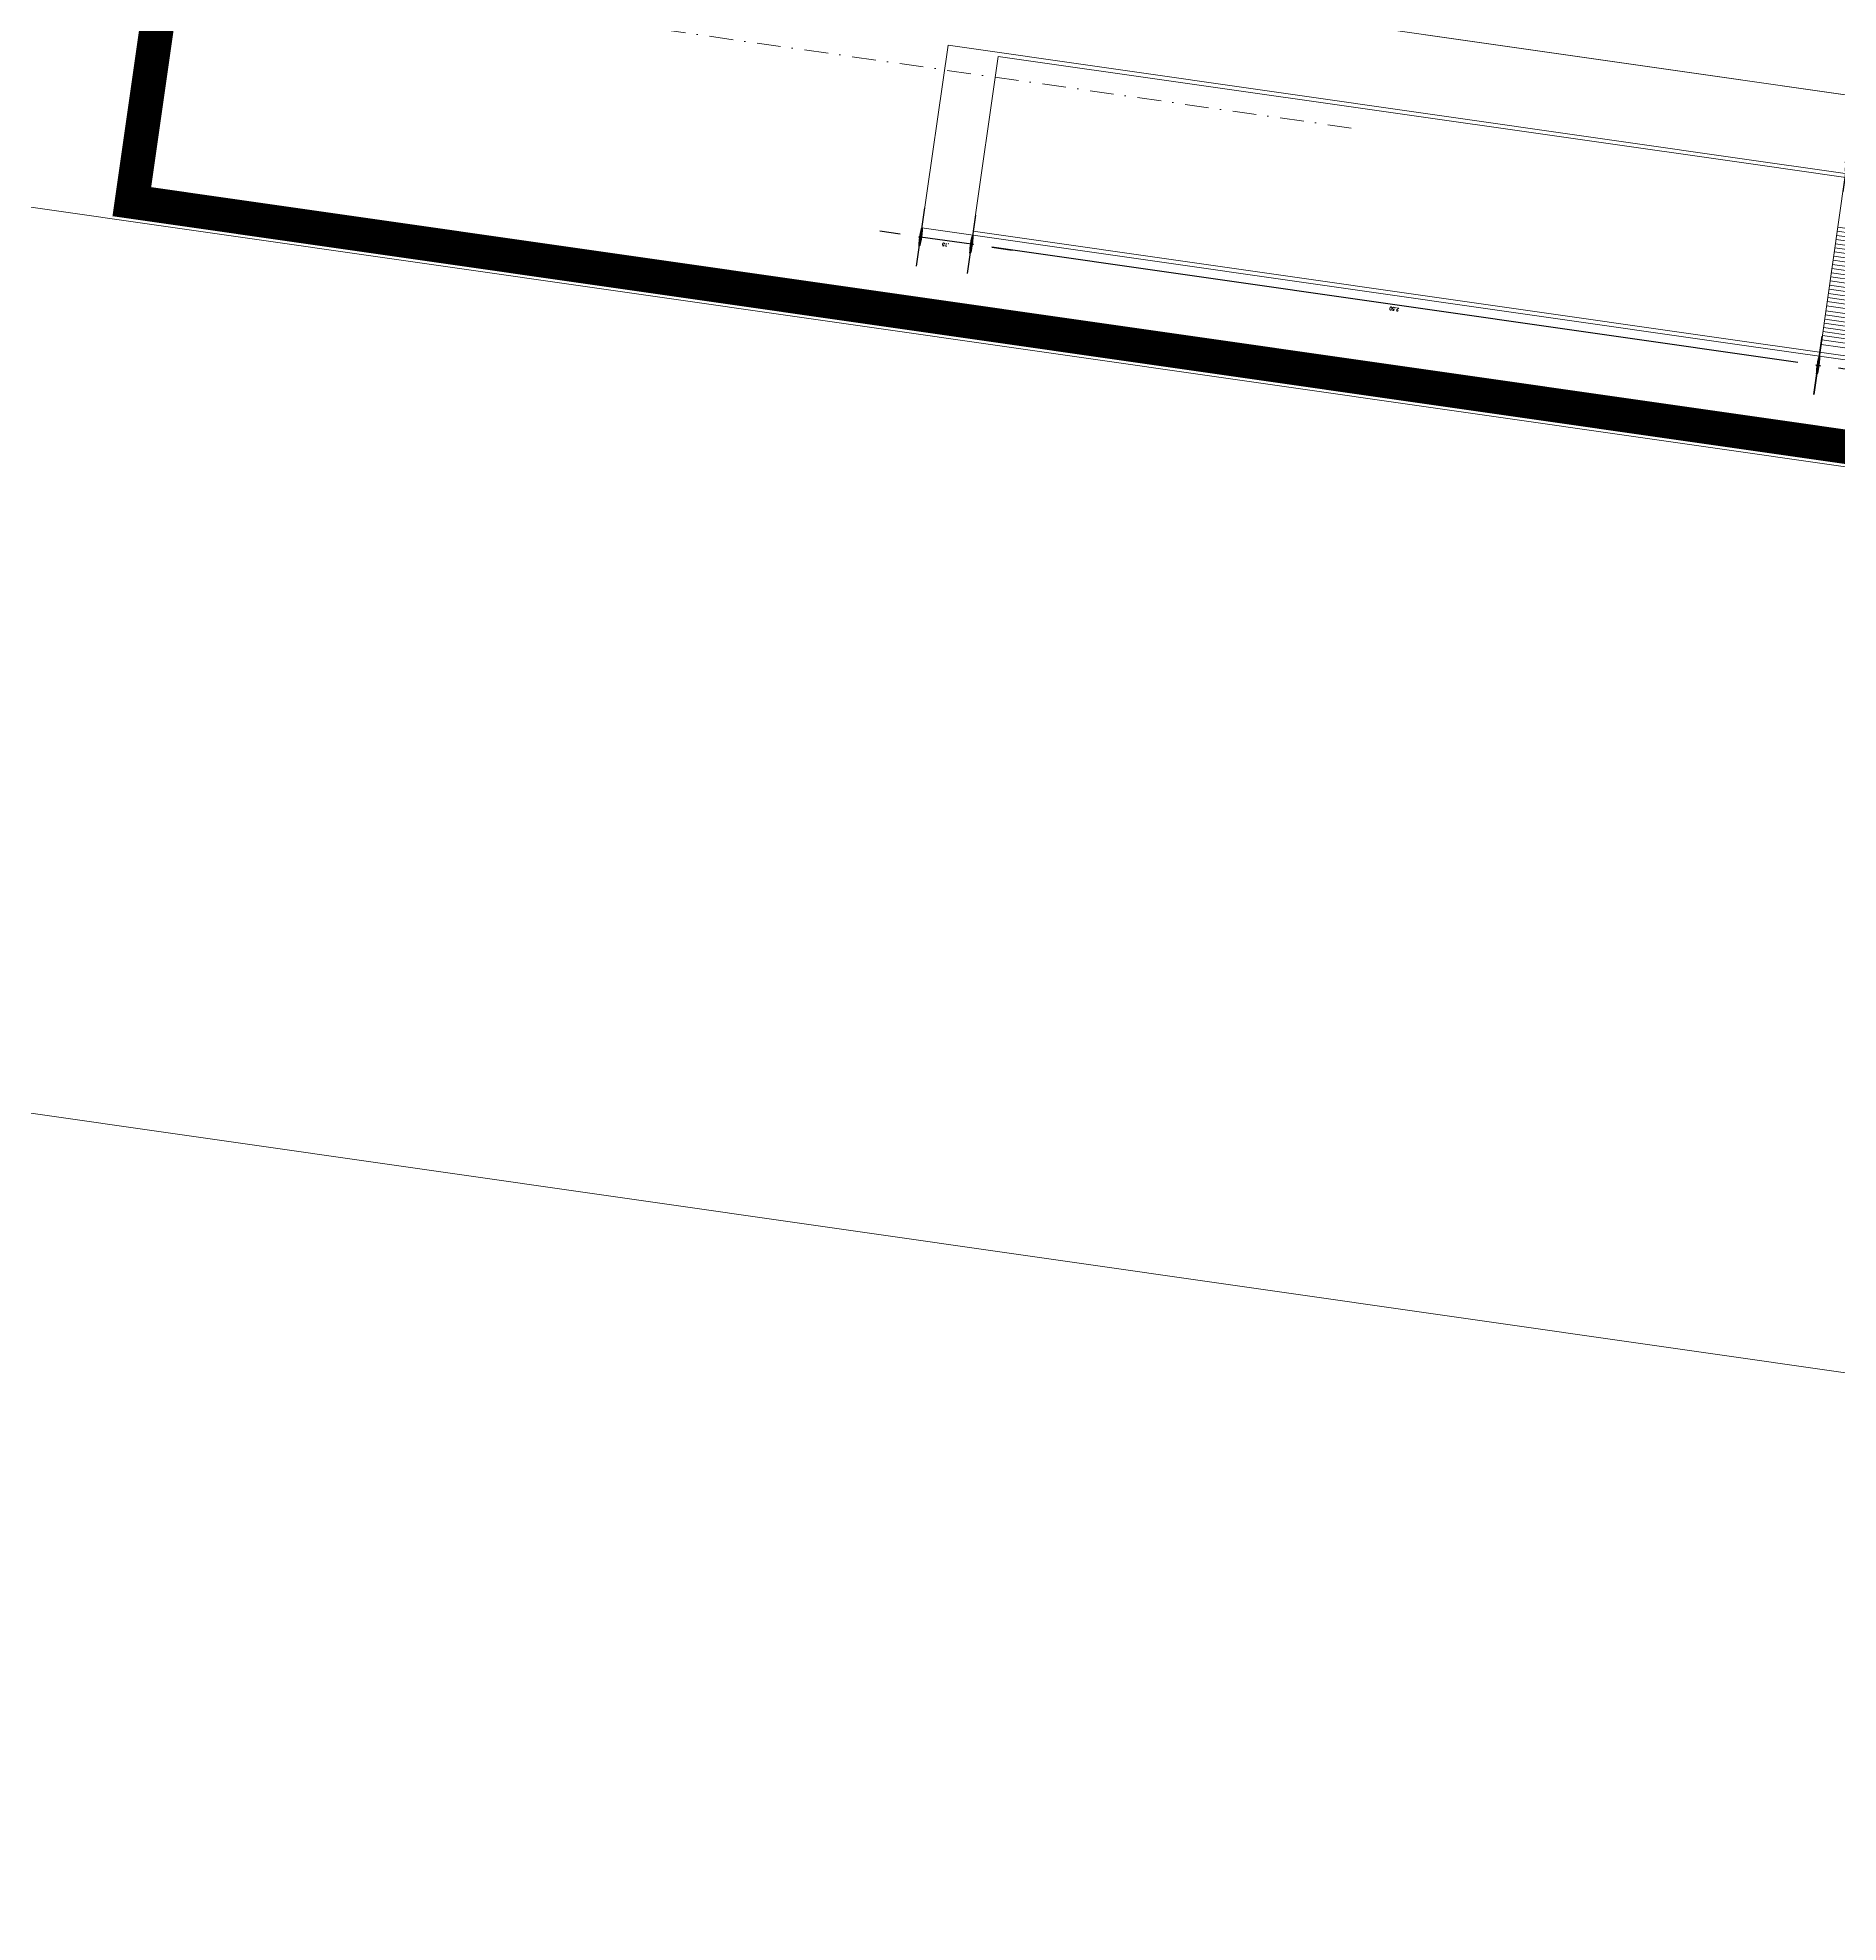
# Model space of a CAD drawing. Header units: millimetres. Extents: x -361192058 to 101130107379, y -14071650034 to 19218552450.
# Drawn here: x -123793.4 to -123480.8, y 38383.8 to 38711.1 of the extents above; entities that cross this region are included whole.
import ezdxf
from ezdxf.enums import TextEntityAlignment as Align

# ---------------------------------------------------------------- set-up
doc = ezdxf.new("R2010")
doc.units = ezdxf.units.MM
doc.header["$LTSCALE"] = 0.5
doc.linetypes.add('DASHDOT', pattern=[1, 0.5, -0.25, 0, -0.25])
for name, color, linetype in [('02', 2, 'Continuous'), ('DIVERSOS', 4, 'Continuous'), ('ESQUADRIAS', 3, 'Continuous'), ('HATCH', 8, 'Continuous'), ('LINHAS PROJEÇÃO', 1, 'DASHDOT')]:
    doc.layers.add(name, color=color, linetype=linetype)
doc.styles.get("Standard").update_dxf_attribs({"font": 'txt.shx', "height": 0.12})
doc.dimstyles.new('ESCALA50', dxfattribs={"dimtxt": 0.1, "dimasz": 0.06, "dimexe": 0.18, "dimexo": 0.06, "dimgap": 0.1, "dimtad": 1, "dimzin": 4, "dimdsep": 46, "dimtxsty": 'Standard', "dimblk1": 'BOLA', "dimblk2": 'BOLA', "dimsah": 1, "dimcen": -0.06, "dimse1": 1, "dimse2": 1, "dimclrd": 7, "dimclrt": 3, "dimadec": 0, "dimazin": 0, "dimtfac": 1, "dimtix": 1, "dimtmove": 0, "dimatfit": 3, "dimldrblk": 'BOLA', "dimfxl": 0, "dimtolj": 1, "dimtzin": 4, "dimarcsym": 0})

# ---------------------------------------------------------------- blocks, each defined once
blk = doc.blocks.new('BOLA')
for p, q in [((0, -1.435), (0, 1.435)), ((-1.435, 0), (1.435, 0))]:
    blk.add_line(p, q)
blk.add_circle((0, 0), 0.452)
blk = doc.blocks.new('*D987')
at = {"layer": 'Defpoints', "color": 0, "transparency": 16777216}
for p in [(3909.6295, 2230.0566), (3910.193, 2230.0566), (3909.6295, 2229.5566)]:
    blk.add_point(p, dxfattribs=at)
at = {"layer": 'DIVERSOS', "color": 7, "lineweight": -2, "transparency": 16777216}
blk.add_line((3910.193, 2229.6166), (3910.193, 2229.9966), dxfattribs=at)
at = {"layer": 'DIVERSOS', "color": 7, "lineweight": -2, "transparency": 16777216, "xscale": 0.06, "yscale": 0.06, "zscale": 0.06}
for p, rotation in [((3910.193, 2230.0566), 90), ((3910.193, 2229.5566), 270)]:
    blk.add_blockref('BOLA', p, dxfattribs=dict(at, rotation=rotation))
at = {"layer": 'DIVERSOS', "color": 3, "lineweight": 18, "transparency": 16777216, "insert": (3910.033, 2229.8066), "char_height": 0.12, "attachment_point": 5, "rotation": 90}
blk.add_mtext('\\A1;.50', dxfattribs=at)
blk = doc.blocks.new('*D972')
at = {"layer": 'Defpoints', "color": 0, "transparency": 16777216}
for p in [(3902.4243, 2230.0566), (3903.2295, 2230.0566), (3903.2295, 2224.3566)]:
    blk.add_point(p, dxfattribs=at)
at = {"layer": 'DIVERSOS', "color": 7, "lineweight": -2, "transparency": 16777216}
blk.add_line((3902.4243, 2224.4166), (3902.4243, 2229.9966), dxfattribs=at)
at = {"layer": 'DIVERSOS', "color": 7, "lineweight": -2, "transparency": 16777216, "xscale": 0.06, "yscale": 0.06, "zscale": 0.06}
for p, rotation in [((3902.4243, 2230.0566), 90), ((3902.4243, 2224.3566), 270)]:
    blk.add_blockref('BOLA', p, dxfattribs=dict(at, rotation=rotation))
at = {"layer": 'DIVERSOS', "color": 3, "lineweight": 18, "transparency": 16777216, "insert": (3902.2643, 2227.2066), "char_height": 0.12, "attachment_point": 5, "rotation": 90}
blk.add_mtext('\\A1;5.70', dxfattribs=at)
blk = doc.blocks.new('*D990')
at = {"layer": 'Defpoints', "color": 0, "transparency": 16777216}
for p in [(3902.4243, 2232.5566), (3902.9295, 2232.5566), (3903.2295, 2230.0566)]:
    blk.add_point(p, dxfattribs=at)
at = {"layer": 'DIVERSOS', "color": 7, "lineweight": -2, "transparency": 16777216}
blk.add_line((3902.4243, 2230.1166), (3902.4243, 2232.4966), dxfattribs=at)
at = {"layer": 'DIVERSOS', "color": 7, "lineweight": -2, "transparency": 16777216, "xscale": 0.06, "yscale": 0.06, "zscale": 0.06}
for p, rotation in [((3902.4243, 2232.5566), 90), ((3902.4243, 2230.0566), 270)]:
    blk.add_blockref('BOLA', p, dxfattribs=dict(at, rotation=rotation))
at = {"layer": 'DIVERSOS', "color": 3, "lineweight": 18, "transparency": 16777216, "insert": (3902.2643, 2231.3066), "char_height": 0.12, "attachment_point": 5, "rotation": 90}
blk.add_mtext('\\A1;2.50', dxfattribs=at)
blk = doc.blocks.new('*D991')
at = {"layer": 'Defpoints', "color": 0, "transparency": 16777216}
for p in [(3902.4243, 2232.7066), (3902.9295, 2232.7066), (3902.9295, 2232.5566)]:
    blk.add_point(p, dxfattribs=at)
at = {"layer": 'DIVERSOS', "color": 7, "lineweight": -2, "transparency": 16777216}
for p, q in [((3902.4243, 2232.7666), (3902.4243, 2232.8266)), ((3902.4243, 2232.5566), (3902.4243, 2232.7066)), ((3902.4243, 2232.4966), (3902.4243, 2232.4366))]:
    blk.add_line(p, q, dxfattribs=at)
at = {"layer": 'DIVERSOS', "color": 7, "lineweight": -2, "transparency": 16777216, "xscale": 0.06, "yscale": 0.06, "zscale": 0.06}
for p, rotation in [((3902.4243, 2232.7066), 270), ((3902.4243, 2232.5566), 90)]:
    blk.add_blockref('BOLA', p, dxfattribs=dict(at, rotation=rotation))
at = {"layer": 'DIVERSOS', "color": 3, "lineweight": 18, "transparency": 16777216, "insert": (3902.2643, 2232.6316), "char_height": 0.12, "attachment_point": 5, "rotation": 90}
blk.add_mtext('\\A1;.15', dxfattribs=at)
blk = doc.blocks.new('APROVADO QUADRA 21.2 MBVII')
at = {"lineweight": 18}
blk.add_lwpolyline([(3864.7239, 2317.7332), (4064.6387, 2317.7332), (4064.6387, 2159.8406), (3864.7239, 2159.8406)], close=True, dxfattribs=at)
at = {"layer": '02', "color": 3, "lineweight": 18}
blk.add_line((3903.2295, 2230.0566), (3903.2295, 2224.3566), dxfattribs=at)
at = {"layer": '02', "lineweight": 18}
for points in [[(3898.7629, 2191.2037), (3959.9629, 2191.2037), (3959.9629, 2235.7537), (3898.7629, 2235.7537)], [(3926.5871, 2235.0319), (3912.7485, 2235.0319), (3912.7485, 2201.2151), (3926.5871, 2201.2151)], [(3899.5129, 2235.0037), (3912.7485, 2235.0037), (3912.7485, 2201.2151), (3899.5129, 2201.2151)]]:
    blk.add_lwpolyline(points, close=True, dxfattribs=at)
at = {"layer": '02', "lineweight": 18, "const_width": 0.1}
blk.add_lwpolyline([(3899.5129, 2191.9537), (3959.2129, 2191.9537), (3959.2129, 2235.0037), (3899.5129, 2235.0037)], close=True, dxfattribs=at)
at = {"layer": 'DIVERSOS', "lineweight": 18}
for p, q in [((3902.7795, 2230.3066), (3902.7795, 2232.7066)), ((3902.7795, 2232.7066), (3909.7795, 2232.7066)), ((3909.7795, 2230.3066), (3909.7795, 2232.7066)), ((3902.9295, 2230.3066), (3902.9295, 2232.5566)), ((3902.9295, 2232.5566), (3909.6295, 2232.5566)), ((3909.6295, 2232.5566), (3909.6295, 2230.3066)), ((3902.7795, 2207.7066), (3902.7795, 2230.3066)), ((3902.9295, 2208.2066), (3902.9295, 2230.3066))]:
    blk.add_line(p, q, dxfattribs=at)
at = {"layer": 'ESQUADRIAS', "lineweight": 18}
for p, q in [((3909.6295, 2230.3066), (3909.6295, 2223.3066)), ((3909.6295, 2230.0566), (3903.2295, 2230.0566))]:
    blk.add_line(p, q, dxfattribs=at)
at = {"layer": 'ESQUADRIAS', "color": 3, "lineweight": 18}
blk.add_line((3909.7795, 2230.3066), (3909.7795, 2215.3066), dxfattribs=at)
at = {"layer": 'HATCH', "lineweight": 18}
for p, q in [((3903.4057, 2224.3566), (3903.4057, 2230.0566)), ((3903.5645, 2228.9066), (3903.5645, 2230.0566)), ((3903.7232, 2228.9066), (3903.7232, 2230.0566)), ((3903.882, 2228.9066), (3903.882, 2230.0566)), ((3904.0407, 2228.9066), (3904.0407, 2230.0566)), ((3904.1995, 2228.9066), (3904.1995, 2230.0566)), ((3904.3582, 2228.9066), (3904.3582, 2230.0566)), ((3904.517, 2228.9066), (3904.517, 2230.0566)), ((3904.7082, 2218.0566), (3904.7082, 2230.0566)), ((3904.867, 2218.0566), (3904.867, 2230.0566)), ((3905.0257, 2218.0566), (3905.0257, 2230.0566)), ((3905.1845, 2218.0566), (3905.1845, 2230.0566)), ((3905.3432, 2218.0566), (3905.3432, 2230.0566)), ((3905.502, 2218.0566), (3905.502, 2230.0566)), ((3905.6607, 2218.0566), (3905.6607, 2230.0566)), ((3905.8195, 2225.4706), (3905.8195, 2230.0566)), ((3905.9782, 2225.4706), (3905.9782, 2230.0566)), ((3906.137, 2225.8095), (3906.137, 2230.0566)), ((3906.2957, 2225.9698), (3906.2957, 2230.0566)), ((3906.4545, 2226.13), (3906.4545, 2230.0566)), ((3906.6132, 2226.2903), (3906.6132, 2230.0566)), ((3906.772, 2226.4241), (3906.772, 2230.0566)), ((3906.9307, 2228.9066), (3906.9307, 2230.0566)), ((3907.0895, 2228.9066), (3907.0895, 2230.0566)), ((3907.2482, 2228.9066), (3907.2482, 2230.0566)), ((3907.407, 2228.9066), (3907.407, 2230.0566)), ((3907.5657, 2228.9066), (3907.5657, 2230.0566)), ((3907.7245, 2228.9066), (3907.7245, 2230.0566))]:
    blk.add_line(p, q, dxfattribs=at)
at = {"layer": 'LINHAS PROJEÇÃO', "lineweight": 18}
blk.add_line((3908.8295, 2233.541), (3908.8295, 2231.478), dxfattribs=at)
at = {"color": 0, "lineweight": 13, "flags": 8}
for p in [(4700.7247, 2280.1125), (4699.5738, 2277.8964), (4702.3546, 2276.195), (4703.6722, 2274.085), (4699.8445, 2272.2194), (4703.0488, 2270.137), (4703.0877, 2267.9803), (4700.6523, 2261.5216), (4700.7007, 2257.1593)]:
    blk.add_attdef('NIVEL', p, '', height=0.075, dxfattribs=at)
for rotation, width, p in [(90, 0.8, (4700.8205, 2275.7521)), (270, 0.6, (4703.8437, 2274.9021)), (90, 0.8, (4701.5575, 2268.5021)), (180, 0.6, (4651.1817, 2236.1931))]:
    blk.add_attdef('$PORTA', text='', height=0.09, rotation=rotation, dxfattribs=dict(at, width=width)).set_placement(p, align=Align.MIDDLE)
for p in [(4654.176, 2240.463), (4648.499, 2240.1923), (4637.8012, 2239.3845), (4633.4388, 2239.3361), (4656.3921, 2239.3121), (4652.4746, 2237.6822), (4646.4166, 2236.988), (4644.2598, 2236.9491), (4650.3646, 2236.3646)]:
    blk.add_attdef('NIVEL', p, '', height=0.075, rotation=270, dxfattribs=at)
at = {"color": 0, "lineweight": 13, "width": 0.8, "flags": 8}
for p in [(4652.0317, 2239.2163), (4644.7817, 2238.4793)]:
    blk.add_attdef('$PORTA', text='', height=0.09, dxfattribs=at).set_placement(p, align=Align.MIDDLE)
at = {"layer": 'DIVERSOS', "lineweight": 18}
for base, p1, p2, picture, middle in [((3902.4243, 2232.7066), (3902.9295, 2232.5566), (3902.9295, 2232.7066), '*D991', (3902.2643, 2232.6316)), ((3902.4243, 2232.5566), (3903.2295, 2230.0566), (3902.9295, 2232.5566), '*D990', (3902.2643, 2231.3066)), ((3902.4243, 2230.0566), (3903.2295, 2224.3566), (3903.2295, 2230.0566), '*D972', (3902.2643, 2227.2066)), ((3910.193, 2230.0566), (3909.6295, 2229.5566), (3909.6295, 2230.0566), '*D987', (3910.033, 2229.8066))]:
    dim = blk.add_linear_dim(base=base, p1=p1, p2=p2, angle=90, dimstyle='ESCALA50', dxfattribs=at)
    dim.commit()
    dim.dimension.update_dxf_attribs({"geometry": picture, "text_midpoint": middle})

msp = doc.modelspace()

# ---------------------------------------------------------------- block references
at = {"layer": '02', "color": 0, "lineweight": 30, "xscale": -4.574818403918471, "yscale": -59.40450511825884, "zscale": 4.574818403918471, "rotation": 261.8606972171988}
msp.add_blockref('APROVADO QUADRA 21.2 MBVII', (5129.041, 2225.201), dxfattribs=at)

doc.saveas('drawing.dxf')
